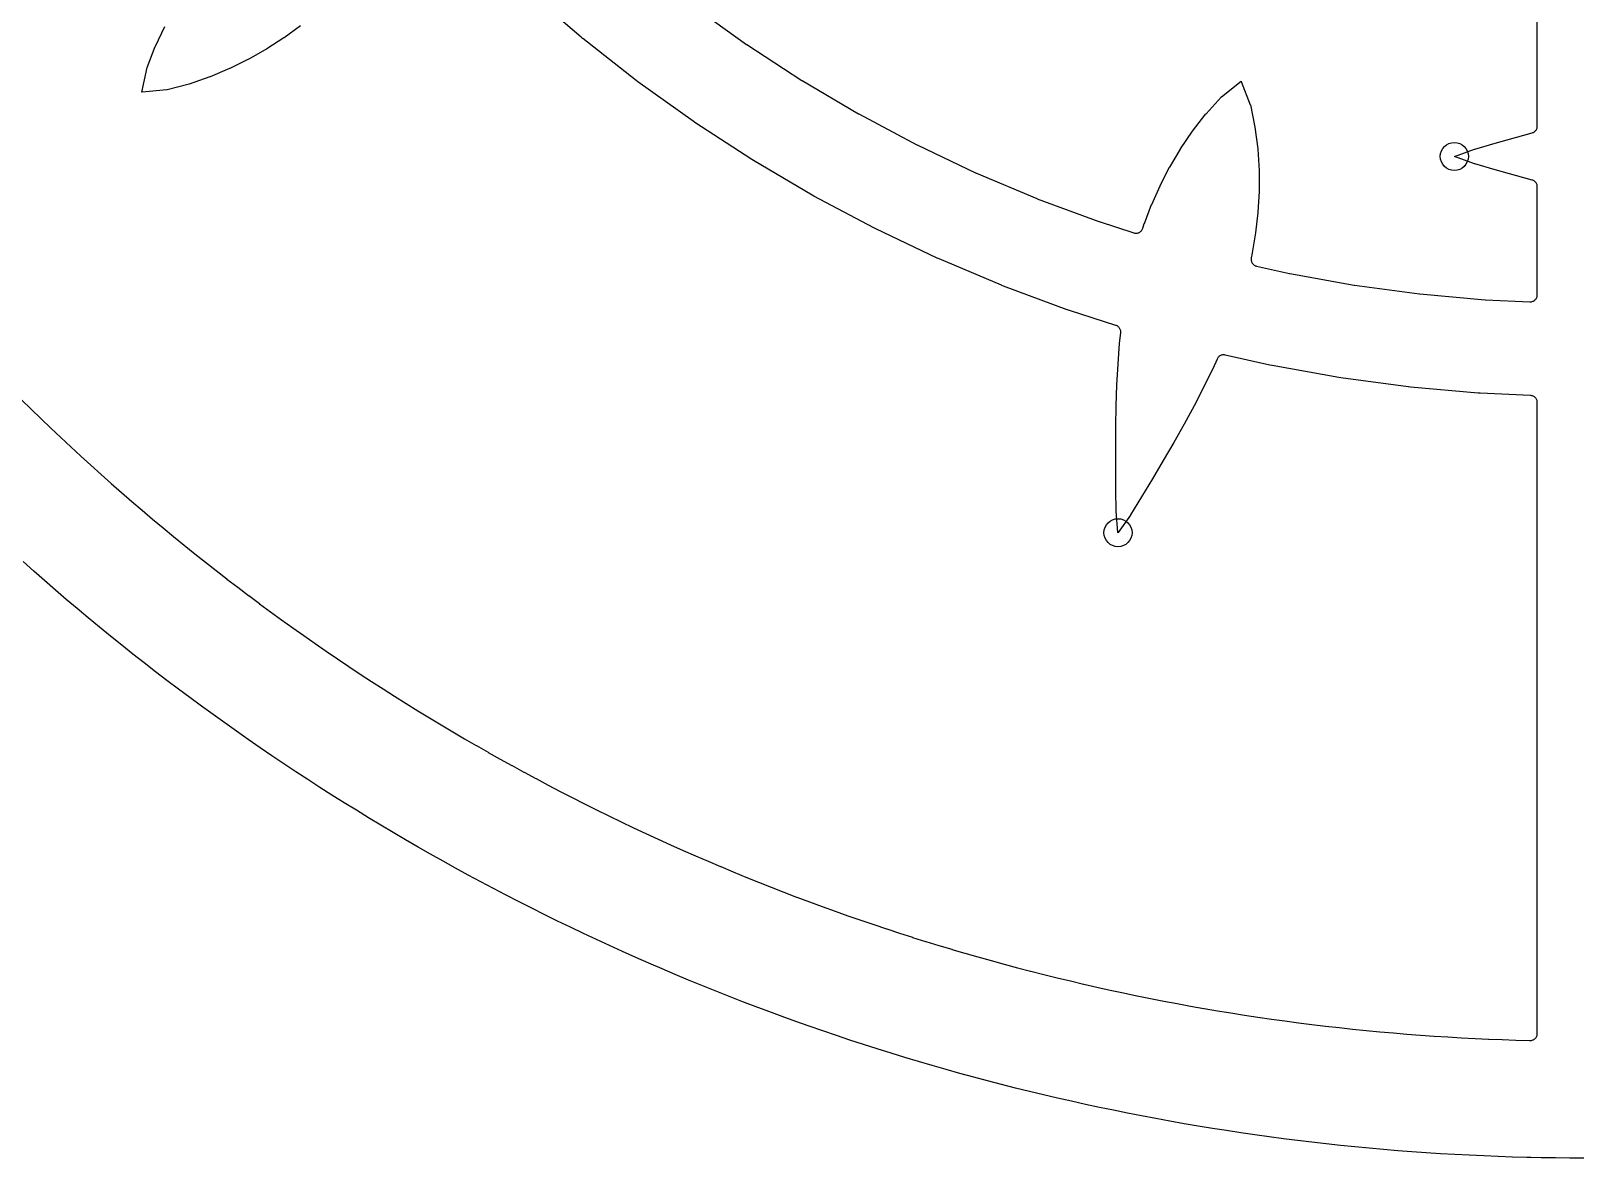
# Model space of a CAD drawing. Header units: millimetres. Extents: x -82 to 82, y -82 to 82.
# Drawn here: x -54.7 to -0.3, y -82.3 to -42.7 of the extents above; entities that cross this region are included whole.
import ezdxf

# ---------------------------------------------------------------- set-up
doc = ezdxf.new("R2010")
doc.units = ezdxf.units.MM
for name, color, linetype in [('CUT_INNER', 6, 'Continuous'), ('CUT_OUTER', 1, 'Continuous'), ('ENGRAVE', 7, 'Continuous')]:
    doc.layers.add(name, color=color, linetype=linetype)

msp = doc.modelspace()

# ---------------------------------------------------------------- linework, layer by layer
at = {"layer": 'CUT_INNER'}
for points in [[(-31.3463, -41.8127), (-29.4699, -43.1557), (-29.4607, -43.162), (-27.5266, -44.4205), (-27.5171, -44.4263), (-25.529, -45.5978), (-25.5194, -45.6032), (-23.4813, -46.6853), (-23.4714, -46.6903), (-21.3873, -47.6809), (-21.3772, -47.6855), (-19.2512, -48.5827), (-19.2409, -48.5868), (-17.0772, -49.3888), (-17.0667, -49.3925), (-15.8418, -49.7857), (-15.8182, -49.792), (-15.794, -49.796), (-15.7696, -49.7976), (-15.7451, -49.7968), (-15.7209, -49.7936), (-15.697, -49.7881), (-15.6739, -49.7803), (-15.6516, -49.7702), (-15.6303, -49.758), (-15.6104, -49.7438), (-15.592, -49.7277), (-15.5752, -49.7099), (-15.5603, -49.6906), (-15.5473, -49.6698), (-15.5364, -49.6479), (-15.5277, -49.625), (-15.4747, -49.4622), (-15.4725, -49.4561), (-15.2167, -48.7905), (-15.2141, -48.7842), (-14.9206, -48.1291), (-14.9175, -48.1228), (-14.5845, -47.4786), (-14.581, -47.4723), (-14.2063, -46.8395), (-14.2023, -46.8332), (-13.7831, -46.2129), (-13.7784, -46.2064), (-13.3096, -45.6005), (-13.3034, -45.5931), (-12.771, -45.0054), (-12.7674, -45.0016), (-12.7634, -44.9982), (-12.0726, -44.4539), (-12.0679, -44.4505), (-12.0656, -44.4558), (-11.7467, -45.2755), (-11.745, -45.2804), (-11.7438, -45.2855), (-11.5836, -46.0621), (-11.582, -46.0717), (-11.4856, -46.8317), (-11.4849, -46.8397), (-11.4386, -47.5869), (-11.4384, -47.5944), (-11.4368, -48.3297), (-11.437, -48.3369), (-11.4771, -49.061), (-11.4777, -49.068), (-11.5574, -49.7814), (-11.5583, -49.7882), (-11.6758, -50.4915), (-11.6771, -50.4979), (-11.7131, -50.6605), (-11.7172, -50.6846), (-11.7189, -50.7091), (-11.7182, -50.7335), (-11.7152, -50.7578), (-11.7098, -50.7817), (-11.7021, -50.8049), (-11.6921, -50.8272), (-11.68, -50.8485), (-11.6659, -50.8685), (-11.6499, -50.887), (-11.6322, -50.9039), (-11.6129, -50.9189), (-11.5922, -50.932), (-11.5704, -50.943), (-11.5475, -50.9518), (-11.524, -50.9584), (-10.371, -51.2185), (-10.3601, -51.2207), (-8.0888, -51.6281), (-8.0778, -51.6298), (-5.7907, -51.9361), (-5.7797, -51.9373), (-3.4812, -52.1418), (-3.4701, -52.1426), (-1.9081, -52.2119), (-1.8829, -52.2118), (-1.8578, -52.2091), (-1.8331, -52.2039), (-1.8091, -52.1962), (-1.7859, -52.1861), (-1.7639, -52.1738), (-1.7433, -52.1593), (-1.7242, -52.1428), (-1.7069, -52.1245), (-1.6915, -52.1045), (-1.6782, -52.0831), (-1.6671, -52.0604), (-1.6584, -52.0367), (-1.6521, -52.0123), (-1.6483, -51.9874), (-1.647, -51.9622), (-1.647, -48.1691), (-1.6483, -48.1441), (-1.652, -48.1193), (-1.6582, -48.095), (-1.6668, -48.0715), (-1.6778, -48.0489), (-1.6909, -48.0276), (-1.7061, -48.0077), (-1.7232, -47.9894), (-1.7421, -47.9729), (-1.7625, -47.9584), (-1.7842, -47.946), (-1.8071, -47.9358), (-1.8309, -47.928), (-2.4187, -47.7669), (-3.135, -47.5653), (-3.1363, -47.5649), (-3.8482, -47.3563), (-3.8553, -47.354), (-4.5618, -47.1001), (-4.567, -47.0979), (-4.5618, -47.0958), (-3.8553, -46.8419), (-3.8482, -46.8396), (-3.1363, -46.631), (-3.135, -46.6306), (-2.4204, -46.4294), (-1.8309, -46.2679), (-1.8071, -46.2601), (-1.7842, -46.2499), (-1.7625, -46.2375), (-1.7421, -46.223), (-1.7232, -46.2065), (-1.7061, -46.1882), (-1.6909, -46.1683), (-1.6778, -46.147), (-1.6668, -46.1244), (-1.6582, -46.1009), (-1.652, -46.0766), (-1.6483, -46.0518), (-1.647, -46.0268), (-1.647, -35.5053)], [(-54.9777, -55.6577), (-54.6363, -55.9929), (-54.6352, -55.9939), (-54.2917, -56.3271), (-54.2906, -56.3281), (-53.945, -56.6591), (-53.9439, -56.6602), (-53.5964, -56.9891), (-53.5952, -56.9901), (-53.2457, -57.3169), (-53.2446, -57.3179), (-52.893, -57.6425), (-52.8919, -57.6435), (-52.5383, -57.9659), (-52.5372, -57.967), (-52.1816, -58.2872), (-52.1805, -58.2882), (-51.823, -58.6063), (-51.8219, -58.6073), (-51.4624, -58.9232), (-51.4613, -58.9242), (-51.0999, -59.2378), (-51.0988, -59.2388), (-50.7355, -59.5503), (-50.7343, -59.5513), (-50.3691, -59.8605), (-50.368, -59.8614), (-50.0009, -60.1684), (-49.9997, -60.1694), (-49.6308, -60.4741), (-49.6296, -60.475), (-49.2588, -60.7774), (-49.2576, -60.7784), (-48.8849, -61.0785), (-48.8837, -61.0795), (-48.5092, -61.3773), (-48.508, -61.3783), (-48.1317, -61.6738), (-48.1305, -61.6748), (-47.7524, -61.968), (-47.7512, -61.9689), (-47.3713, -62.2598), (-47.37, -62.2608), (-46.9883, -62.5493), (-46.9871, -62.5503), (-46.6037, -62.8365), (-46.6024, -62.8374), (-46.2172, -63.1212), (-46.216, -63.1222), (-45.8291, -63.4036), (-45.8278, -63.4045), (-45.4392, -63.6836), (-45.4379, -63.6845), (-45.0475, -63.9613), (-45.0463, -63.9621), (-44.6542, -64.2365), (-44.653, -64.2373), (-44.2592, -64.5092), (-44.258, -64.5101), (-43.8626, -64.7796), (-43.8613, -64.7805), (-43.4643, -65.0475), (-43.463, -65.0484), (-43.0643, -65.313), (-43.0631, -65.3138), (-42.6628, -65.576), (-42.6615, -65.5768), (-42.2596, -65.8365), (-42.2583, -65.8374), (-41.8548, -66.0946), (-41.8536, -66.0954), (-41.4485, -66.3502), (-41.4472, -66.351), (-41.0406, -66.6032), (-41.0393, -66.604), (-40.6312, -66.8538), (-40.6299, -66.8546), (-40.2202, -67.1019), (-40.2189, -67.1026), (-39.8077, -67.3474), (-39.8064, -67.3482), (-39.3937, -67.5904), (-39.3924, -67.5911), (-38.9783, -67.8308), (-38.9769, -67.8316), (-38.5613, -68.0687), (-38.56, -68.0695), (-38.1429, -68.304), (-38.1416, -68.3048), (-37.7231, -68.5368), (-37.7218, -68.5375), (-37.3019, -68.767), (-37.3005, -68.7677), (-36.8792, -68.9945), (-36.8779, -68.9953), (-36.4552, -69.2195), (-36.4538, -69.2202), (-36.0298, -69.4419), (-36.0284, -69.4426), (-35.603, -69.6617), (-35.6016, -69.6624), (-35.1749, -69.8788), (-35.1735, -69.8795), (-34.7455, -70.0933), (-34.7441, -70.094), (-34.3147, -70.3052), (-34.3134, -70.3059), (-33.8827, -70.5144), (-33.8813, -70.5151), (-33.4494, -70.721), (-33.448, -70.7217), (-33.0148, -70.9249), (-33.0134, -70.9256), (-32.579, -71.1262), (-32.5776, -71.1268), (-32.142, -71.3247), (-32.1406, -71.3254), (-31.7037, -71.5206), (-31.7023, -71.5212), (-31.2643, -71.7138), (-31.2629, -71.7144), (-30.8237, -71.9043), (-30.8223, -71.9049), (-30.3819, -72.092), (-30.3805, -72.0926), (-29.939, -72.2771), (-29.9376, -72.2777), (-29.4949, -72.4595), (-29.4935, -72.46), (-29.0498, -72.6391), (-29.0484, -72.6396), (-28.6035, -72.8159), (-28.6021, -72.8165), (-28.1562, -72.9901), (-28.1548, -72.9906), (-27.7078, -73.1615), (-27.7064, -73.162), (-27.2584, -73.3301), (-27.2569, -73.3306), (-26.8079, -73.496), (-26.8065, -73.4965), (-26.3565, -73.6591), (-26.355, -73.6596), (-25.904, -73.8194), (-25.9025, -73.8199), (-25.4506, -73.977), (-25.4491, -73.9775), (-24.9962, -74.1317), (-24.9947, -74.1322), (-24.5408, -74.2837), (-24.5394, -74.2842), (-24.0846, -74.4329), (-24.0831, -74.4334), (-23.6274, -74.5793), (-23.6259, -74.5797), (-23.1694, -74.7229), (-23.1679, -74.7233), (-22.7104, -74.8636), (-22.709, -74.8641), (-22.2506, -75.0015), (-22.2492, -75.002), (-21.79, -75.1367), (-21.7886, -75.1371), (-21.3286, -75.269), (-21.3271, -75.2694), (-20.8663, -75.3984), (-20.8649, -75.3988), (-20.4033, -75.525), (-20.4018, -75.5254), (-19.9395, -75.6488), (-19.938, -75.6492), (-19.475, -75.7697), (-19.4735, -75.7701), (-19.0097, -75.8878), (-19.0082, -75.8882), (-18.5437, -76.003), (-18.5422, -76.0034), (-18.077, -76.1153), (-18.0755, -76.1157), (-17.6096, -76.2248), (-17.6081, -76.2252), (-17.1416, -76.3314), (-17.1401, -76.3318), (-16.6729, -76.4352), (-16.6714, -76.4355), (-16.2036, -76.5361), (-16.2021, -76.5364), (-15.7337, -76.634), (-15.7322, -76.6343), (-15.2632, -76.7291), (-15.2617, -76.7294), (-14.7921, -76.8213), (-14.7906, -76.8216), (-14.3204, -76.9107), (-14.3189, -76.9109), (-13.8482, -76.9971), (-13.8467, -76.9973), (-13.3755, -77.0806), (-13.374, -77.0809), (-12.9023, -77.1612), (-12.9008, -77.1615), (-12.4286, -77.2389), (-12.4271, -77.2392), (-11.9545, -77.3137), (-11.9529, -77.314), (-11.4799, -77.3856), (-11.4783, -77.3859), (-11.0048, -77.4546), (-11.0033, -77.4548), (-10.5293, -77.5207), (-10.5278, -77.5209), (-10.0535, -77.5838), (-10.052, -77.584), (-9.5773, -77.6441), (-9.5757, -77.6442), (-9.1007, -77.7014), (-9.0991, -77.7015), (-8.6237, -77.7557), (-8.6222, -77.7559), (-8.1465, -77.8072), (-8.1449, -77.8074), (-7.6689, -77.8557), (-7.6674, -77.8559), (-7.191, -77.9013), (-7.1895, -77.9014), (-6.7129, -77.944), (-6.7114, -77.9441), (-6.2345, -77.9837), (-6.233, -77.9838), (-5.7559, -78.0205), (-5.7544, -78.0206), (-5.2771, -78.0543), (-5.2755, -78.0544), (-4.798, -78.0852), (-4.7965, -78.0853), (-4.3188, -78.1132), (-4.3173, -78.1133), (-3.8395, -78.1382), (-3.8379, -78.1383), (-3.3599, -78.1603), (-3.3584, -78.1604), (-2.8803, -78.1795), (-2.8788, -78.1795), (-2.4005, -78.1957), (-2.399, -78.1957), (-1.9207, -78.2089), (-1.9192, -78.209), (-1.9024, -78.2093), (-1.8775, -78.2086), (-1.8528, -78.2054), (-1.8286, -78.1998), (-1.8051, -78.1919), (-1.7824, -78.1816), (-1.7609, -78.1691), (-1.7407, -78.1545), (-1.7221, -78.138), (-1.7052, -78.1198), (-1.6903, -78.0999), (-1.6773, -78.0787), (-1.6665, -78.0563), (-1.6581, -78.0329), (-1.6519, -78.0088), (-1.6482, -77.9842), (-1.647, -77.9594), (-1.647, -55.7599), (-1.6481, -55.7361), (-1.6515, -55.7125), (-1.6572, -55.6893), (-1.665, -55.6668), (-1.6749, -55.6451), (-1.6869, -55.6245), (-1.7007, -55.6051), (-1.7163, -55.5871), (-1.7336, -55.5707), (-1.7524, -55.556), (-1.7725, -55.5431), (-1.7937, -55.5323), (-1.8159, -55.5234), (-1.8387, -55.5168), (-1.8622, -55.5123), (-1.8859, -55.5102), (-3.6569, -55.4315), (-3.6597, -55.4314), (-3.7298, -55.4267), (-3.7326, -55.4265), (-6.1122, -55.2147), (-6.1149, -55.2145), (-6.1848, -55.2067), (-6.1876, -55.2063), (-8.5554, -54.8893), (-8.5581, -54.8889), (-8.6276, -54.878), (-8.6303, -54.8775), (-10.9817, -54.4557), (-10.9845, -54.4552), (-11.0534, -54.4413), (-11.0561, -54.4407), (-12.6293, -54.0858), (-12.6534, -54.0816), (-12.6777, -54.0798), (-12.7021, -54.0803), (-12.7263, -54.0832), (-12.7501, -54.0885), (-12.7733, -54.096), (-12.7956, -54.1058), (-12.8169, -54.1177), (-12.8369, -54.1316), (-12.8555, -54.1474), (-12.8724, -54.165), (-12.8876, -54.1841), (-12.9008, -54.2046), (-12.912, -54.2262), (-13.0669, -54.5671), (-13.0684, -54.5703), (-13.3876, -55.2222), (-13.3889, -55.2249), (-13.7256, -55.8725), (-13.7267, -55.8747), (-14.0778, -56.519), (-14.0787, -56.5207), (-14.4411, -57.1624), (-14.4418, -57.1636), (-14.8125, -57.803), (-15.1902, -58.4424), (-15.5732, -59.0804), (-15.5739, -59.0816), (-15.9624, -59.7134), (-15.9666, -59.7197), (-16.3974, -60.3346), (-16.4009, -60.339), (-16.4015, -60.3339), (-16.4607, -59.585), (-16.461, -59.5775), (-16.4749, -58.8358), (-16.475, -58.8345), (-16.481, -58.0921), (-16.4819, -57.3498), (-16.4767, -56.6087), (-16.4767, -56.6073), (-16.4631, -55.8704), (-16.463, -55.8685), (-16.4384, -55.1352), (-16.4383, -55.1327), (-16.3996, -54.4038), (-16.3994, -54.4008), (-16.3434, -53.6772), (-16.3431, -53.6736), (-16.304, -53.306), (-16.3026, -53.2817), (-16.3036, -53.2573), (-16.307, -53.2332), (-16.3126, -53.2095), (-16.3206, -53.1864), (-16.3308, -53.1643), (-16.3431, -53.1432), (-16.3574, -53.1234), (-16.3735, -53.1052), (-16.3914, -53.0886), (-16.4108, -53.0738), (-16.4315, -53.0609), (-16.4534, -53.0502), (-16.4762, -53.0416), (-18.1123, -52.5164), (-18.1149, -52.5155), (-18.1813, -52.4926), (-18.1839, -52.4916), (-20.424, -51.6613), (-20.4266, -51.6603), (-20.4919, -51.6344), (-20.4945, -51.6333), (-22.6955, -50.7045), (-22.698, -50.7034), (-22.7622, -50.6746), (-22.7647, -50.6734), (-24.9223, -49.6478), (-24.9248, -49.6466), (-24.9876, -49.615), (-24.99, -49.6137), (-27.1, -48.4934), (-27.1025, -48.4921), (-27.1638, -48.4578), (-27.1662, -48.4564), (-29.2244, -47.2436), (-29.2268, -47.2422), (-29.2866, -47.2051), (-29.2889, -47.2037), (-31.2913, -45.9008), (-31.2936, -45.8992), (-31.3517, -45.8596), (-31.354, -45.858), (-33.2966, -44.4675), (-33.2988, -44.4659), (-33.3551, -44.4237), (-33.3573, -44.422), (-35.2363, -42.9468), (-35.2385, -42.9451), (-35.2928, -42.9004), (-35.2949, -42.8986), (-37.1067, -41.3415)], [(-45.1622, -42.4999), (-45.7396, -42.9183), (-45.7452, -42.9221), (-46.3485, -43.3112), (-46.3545, -43.3148), (-46.985, -43.6732), (-46.9914, -43.6765), (-47.6505, -44.0025), (-47.6573, -44.0056), (-48.347, -44.2969), (-48.3545, -44.2998), (-49.0779, -44.552), (-49.0871, -44.5548), (-49.8539, -44.7571), (-49.859, -44.7583), (-49.8641, -44.7589), (-50.7401, -44.8385), (-50.7458, -44.8387), (-50.7449, -44.833), (-50.5651, -43.9721), (-50.5638, -43.967), (-50.5621, -43.9621), (-50.2729, -43.2237), (-50.269, -43.2149), (-49.9352, -42.5253)]]:
    msp.add_lwpolyline(points, dxfattribs=at)
at = {"layer": 'CUT_OUTER'}
msp.add_lwpolyline([(0, -82.35), (-0.5053, -82.3484), (-1.0106, -82.3438), (-1.5158, -82.336), (-1.8765, -82.3283), (-2.0202, -82.3252), (-2.5253, -82.3113), (-3.0303, -82.2942), (-3.5352, -82.2741), (-4.04, -82.2508), (-4.5446, -82.2245), (-5.049, -82.1951), (-5.5532, -82.1625), (-6.0573, -82.1269), (-6.5611, -82.0882), (-7.0646, -82.0464), (-7.5679, -82.0015), (-8.071, -81.9535), (-8.5737, -81.9025), (-9.076, -81.8483), (-9.5781, -81.7911), (-10.0798, -81.7308), (-10.5811, -81.6674), (-11.082, -81.6009), (-11.5824, -81.5314), (-12.0825, -81.4588), (-12.5821, -81.3831), (-13.0812, -81.3044), (-13.5798, -81.2226), (-14.078, -81.1377), (-14.5755, -81.0498), (-15.0726, -80.9589), (-15.5691, -80.8649), (-16.0649, -80.7678), (-16.5602, -80.6677), (-17.0549, -80.5646), (-17.5489, -80.4584), (-18.0422, -80.3492), (-18.5349, -80.237), (-19.0269, -80.1218), (-19.5182, -80.0035), (-20.0087, -79.8823), (-20.4984, -79.758), (-20.9874, -79.6307), (-21.4757, -79.5004), (-21.9631, -79.3672), (-22.4496, -79.2309), (-22.9354, -79.0917), (-23.4202, -78.9494), (-23.9042, -78.8043), (-24.3873, -78.6561), (-24.8695, -78.505), (-25.3507, -78.3509), (-25.831, -78.1939), (-26.3103, -78.0339), (-26.7886, -77.871), (-27.2659, -77.7052), (-27.7422, -77.5364), (-28.2174, -77.3647), (-28.6916, -77.1901), (-29.1647, -77.0126), (-29.6366, -76.8322), (-30.1075, -76.6489), (-30.5773, -76.4628), (-31.0459, -76.2737), (-31.5133, -76.0818), (-31.9795, -75.887), (-32.4445, -75.6893), (-32.9084, -75.4888), (-33.3709, -75.2855), (-33.8322, -75.0793), (-34.2923, -74.8703), (-34.751, -74.6585), (-35.2085, -74.4438), (-35.6646, -74.2264), (-36.1194, -74.0062), (-36.5728, -73.7832), (-37.0248, -73.5574), (-37.4755, -73.3288), (-37.9247, -73.0975), (-38.3725, -72.8634), (-38.8188, -72.6266), (-39.2637, -72.387), (-39.7072, -72.1447), (-40.1491, -71.8997), (-40.5895, -71.652), (-41.0284, -71.4016), (-41.4657, -71.1485), (-41.9015, -70.8928), (-42.3357, -70.6343), (-42.7683, -70.3732), (-43.1993, -70.1095), (-43.6287, -69.8431), (-44.0564, -69.5741), (-44.4825, -69.3025), (-44.9069, -69.0282), (-45.3296, -68.7514), (-45.7506, -68.4719), (-46.1698, -68.1899), (-46.5874, -67.9054), (-47.0032, -67.6182), (-47.4172, -67.3285), (-47.8294, -67.0363), (-48.2398, -66.7416), (-48.6484, -66.4443), (-49.0552, -66.1446), (-49.4602, -65.8424), (-49.8632, -65.5376), (-50.2644, -65.2304), (-50.6637, -64.9208), (-51.0611, -64.6087), (-51.4566, -64.2942), (-51.8501, -63.9772), (-52.2417, -63.6579), (-52.6313, -63.3361), (-53.0189, -63.012), (-53.4046, -62.6855), (-53.7882, -62.3566), (-54.1698, -62.0254), (-54.5494, -61.6919), (-54.9269, -61.356)], dxfattribs=at)
at = {"layer": 'ENGRAVE'}
for centre in [(-4.5678, -47.0979), (-16.4011, -60.3398)]:
    msp.add_circle(centre, 0.4941, dxfattribs=at)

doc.saveas('drawing.dxf')
